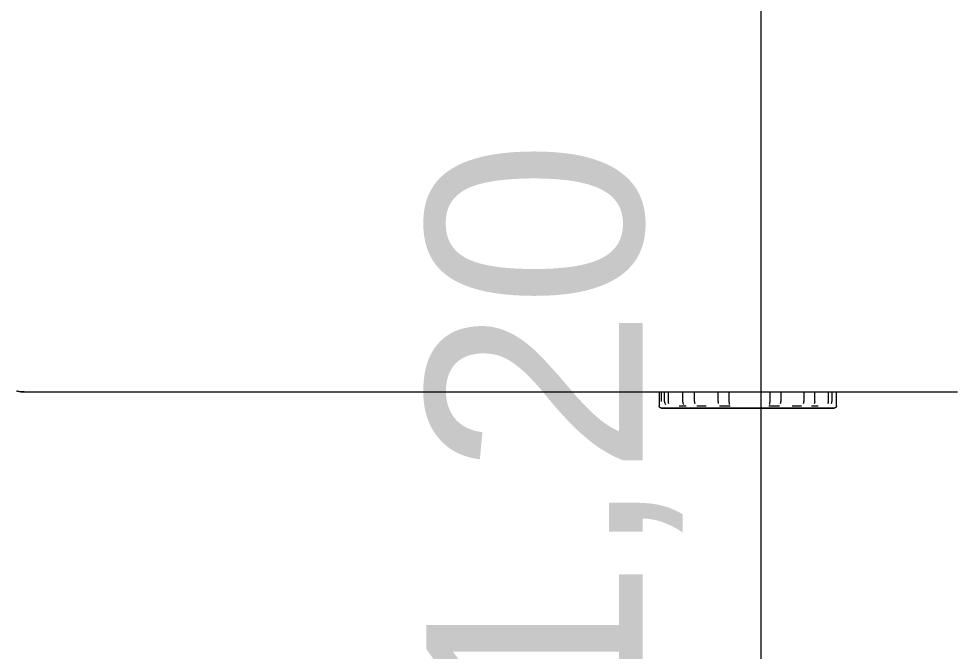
# Model space of a CAD drawing. Header units: millimetres. Extents: x -23755 to 62003, y -3000 to 6760.
# Drawn here: x 5308.4 to 5742.4, y 700 to 992.5 of the extents above; entities that cross this region are included whole.
import ezdxf

# ---------------------------------------------------------------- set-up
doc = ezdxf.new("R2010")
doc.units = ezdxf.units.MM
for name, color, linetype, lineweight in [('A-ANNO-DIMS', 211, 'Continuous', 9), ('A-ANNO-DIMS-50', 211, 'Continuous', 9), ('P-SANR-FIXT', 6, 'Continuous', 9)]:
    doc.layers.add(name, color=color, linetype=linetype, lineweight=lineweight)
doc.styles.add('@Arial Unicode MS', font='', dxfattribs={"height": 100})
doc.styles.get('@Arial Unicode MS').set_extended_font_data('@Arial Unicode MS')
doc.dimstyles.new('CRT_-__Metros_-_Linha_de_chamada_3_5_mm_1', dxfattribs={"dimscale": 304.8, "dimtxt": 100.584485, "dimasz": 0.328084, "dimexe": 0.164042, "dimexo": 0.0625, "dimgap": 0.082021, "dimtad": 1, "dimlfac": 0.001, "dimrnd": 0.01, "dimzin": 0, "dimdsep": 46, "dimtxsty": '@Arial Unicode MS', "dimblk1": 'OBLIQUE', "dimblk2": 'OBLIQUE', "dimsah": 1, "dimcen": 0.09, "dimdle": 0.164042, "dimazin": 0, "dimtfac": 1, "dimtdec": 4, "dimtix": 1, "dimtmove": 0, "dimatfit": 3, "dimfxl": 0.984252, "dimfxlon": 1, "dimtvp": 1, "dimtolj": 1, "dimtzin": 0, "dimarcsym": 2})

# ---------------------------------------------------------------- blocks, each defined once
blk = doc.blocks.new('Blks_Coz Franke_Cuba de Embutir Linea - Único-3966310-B')
at = {"layer": 'P-SANR-FIXT', "color": 55}
for p, q in [((-7773.62, 820), (-7355.62, 820)), ((-7493.13, 820.07), (-7493.13, 813.42)), ((-7492.15, 820), (-7492.15, 815.53)), ((-7490.73, 815.53), (-7490.73, 820)), ((-7489.04, 820), (-7489.04, 815.53)), ((-7482.29, 820), (-7482.29, 815.53)), ((-7476.86, 815.53), (-7476.86, 820)), ((-7465.86, 815.53), (-7465.86, 820)), ((-7460.87, 820), (-7460.87, 815.53)), ((-7441.81, 815.53), (-7441.81, 820)), ((-7436.84, 820), (-7436.84, 815.53)), ((-7426.11, 820), (-7426.11, 815.53)), ((-7421.01, 815.53), (-7421.01, 820)), ((-7414.76, 815.53), (-7414.76, 820)), ((-7413.16, 820), (-7413.16, 815.53)), ((-7411.11, 813.42), (-7411.11, 820.03)), ((-7483.83, 813.53), (-7480.69, 813.53)), ((-7475.71, 813.53), (-7471.44, 813.53)), ((-7465.28, 813.53), (-7460.28, 813.53)), ((-7442.43, 813.53), (-7437.46, 813.53)), ((-7431.51, 813.53), (-7427.29, 813.53)), ((-7422.63, 813.53), (-7419.57, 813.53))]:
    blk.add_line(p, q, dxfattribs=at)
at = {"layer": 'P-SANR-FIXT', "color": 55, "flags": 128}
for points in [[(-7788.62, 820), (-7788.86, 820), (-7789.1, 820.02), (-7789.34, 820.04), (-7789.58, 820.08), (-7789.81, 820.12), (-7790.05, 820.17), (-7790.28, 820.23), (-7790.51, 820.3), (-7790.73, 820.38)], [(-7788.62, 820), (-7788.61, 820), (-7788.57, 820), (-7788.51, 820), (-7788.43, 820), (-7788.32, 820), (-7788.19, 820), (-7788.04, 820), (-7787.86, 820), (-7787.66, 820), (-7787.44, 820), (-7787.19, 820), (-7786.92, 820), (-7786.64, 820), (-7786.33, 820), (-7786, 820), (-7785.65, 820), (-7785.28, 820), (-7784.9, 820), (-7784.49, 820), (-7784.07, 820), (-7783.63, 820), (-7783.18, 820), (-7782.71, 820), (-7782.22, 820), (-7781.72, 820), (-7781.21, 820), (-7780.69, 820), (-7780.16, 820), (-7779.61, 820), (-7779.06, 820), (-7778.49, 820), (-7777.92, 820), (-7777.34, 820), (-7776.76, 820), (-7776.17, 820), (-7775.58, 820), (-7774.98, 820), (-7774.38, 820), (-7773.78, 820), (-7773.62, 820)], [(-7787.12, 820), (-7787.37, 820), (-7787.6, 820), (-7787.81, 820), (-7787.99, 820), (-7788.15, 820), (-7788.29, 820), (-7788.4, 820), (-7788.49, 820), (-7788.56, 820), (-7788.6, 820), (-7788.62, 820)], [(-7355.62, 820), (-7355.02, 820)], [(-7492.15, 812.45), (-7492.19, 812.45), (-7492.23, 812.45), (-7492.27, 812.46), (-7492.31, 812.46), (-7492.35, 812.47), (-7492.39, 812.48), (-7492.42, 812.49), (-7492.46, 812.5), (-7492.5, 812.51), (-7492.53, 812.53), (-7492.57, 812.54), (-7492.6, 812.56), (-7492.64, 812.58), (-7492.67, 812.6), (-7492.7, 812.62), (-7492.74, 812.64), (-7492.77, 812.67), (-7492.8, 812.69), (-7492.83, 812.72), (-7492.85, 812.75), (-7492.88, 812.77), (-7492.9, 812.8), (-7492.93, 812.83), (-7492.95, 812.87), (-7492.97, 812.9), (-7492.99, 812.93), (-7493.01, 812.96), (-7493.03, 813), (-7493.05, 813.04), (-7493.06, 813.07), (-7493.08, 813.11), (-7493.09, 813.14), (-7493.1, 813.18), (-7493.11, 813.22), (-7493.11, 813.26), (-7493.12, 813.3), (-7493.12, 813.34), (-7493.13, 813.37), (-7493.13, 813.41), (-7493.13, 813.42)], [(-7452.12, 812.45), (-7453.72, 812.45), (-7455.32, 812.45), (-7456.91, 812.45), (-7458.5, 812.45), (-7460.07, 812.45), (-7461.64, 812.45), (-7463.18, 812.45), (-7464.71, 812.45), (-7466.22, 812.45), (-7467.71, 812.45), (-7469.17, 812.45), (-7470.61, 812.45), (-7472.01, 812.45), (-7473.39, 812.45), (-7474.73, 812.45), (-7476.03, 812.45), (-7477.29, 812.45), (-7478.52, 812.45), (-7479.7, 812.45), (-7480.84, 812.45), (-7481.93, 812.45), (-7482.98, 812.45), (-7483.97, 812.45), (-7484.92, 812.45), (-7485.81, 812.45), (-7486.65, 812.45), (-7487.43, 812.45), (-7488.15, 812.45), (-7488.82, 812.45), (-7489.43, 812.45), (-7489.98, 812.45), (-7490.47, 812.45), (-7490.9, 812.45), (-7491.27, 812.45), (-7491.57, 812.45), (-7491.81, 812.45), (-7491.99, 812.45), (-7492.1, 812.45), (-7492.15, 812.45), (-7492.15, 812.45)], [(-7492.15, 812.45), (-7492.12, 812.45), (-7492.03, 812.45), (-7491.87, 812.45), (-7491.64, 812.45), (-7491.36, 812.45), (-7491.01, 812.45), (-7490.6, 812.45), (-7490.12, 812.45), (-7489.59, 812.45), (-7488.99, 812.45), (-7488.34, 812.45), (-7487.63, 812.45), (-7486.86, 812.45), (-7486.04, 812.45), (-7485.16, 812.45), (-7484.23, 812.45), (-7483.25, 812.45), (-7482.22, 812.45), (-7481.14, 812.45), (-7480.01, 812.45), (-7478.84, 812.45), (-7477.63, 812.45), (-7476.37, 812.45), (-7475.08, 812.45), (-7473.75, 812.45), (-7472.39, 812.45), (-7470.99, 812.45), (-7469.56, 812.45), (-7468.11, 812.45), (-7466.63, 812.45), (-7465.12, 812.45), (-7463.6, 812.45), (-7462.06, 812.45), (-7460.5, 812.45), (-7458.92, 812.45), (-7457.34, 812.45), (-7455.75, 812.45), (-7454.15, 812.45), (-7452.55, 812.45), (-7452.12, 812.45)], [(-7452.12, 812.45), (-7450.52, 812.45), (-7448.92, 812.45), (-7447.33, 812.45), (-7445.74, 812.45), (-7444.17, 812.45), (-7442.6, 812.45), (-7441.06, 812.45), (-7439.53, 812.45), (-7438.02, 812.45), (-7436.53, 812.45), (-7435.07, 812.45), (-7433.63, 812.45), (-7432.23, 812.45), (-7430.85, 812.45), (-7429.51, 812.45), (-7428.21, 812.45), (-7426.95, 812.45), (-7425.72, 812.45), (-7424.54, 812.45), (-7423.4, 812.45), (-7422.31, 812.45), (-7421.26, 812.45), (-7420.27, 812.45), (-7419.32, 812.45), (-7418.43, 812.45), (-7417.59, 812.45), (-7416.81, 812.45), (-7416.09, 812.45), (-7415.42, 812.45), (-7414.81, 812.45), (-7414.26, 812.45), (-7413.77, 812.45), (-7413.34, 812.45), (-7412.97, 812.45), (-7412.67, 812.45), (-7412.43, 812.45), (-7412.25, 812.45), (-7412.14, 812.45), (-7412.09, 812.45), (-7412.09, 812.45)], [(-7412.09, 812.45), (-7412.12, 812.45), (-7412.21, 812.45), (-7412.37, 812.45), (-7412.6, 812.45), (-7412.88, 812.45), (-7413.23, 812.45), (-7413.64, 812.45), (-7414.12, 812.45), (-7414.65, 812.45), (-7415.25, 812.45), (-7415.9, 812.45), (-7416.61, 812.45), (-7417.38, 812.45), (-7418.2, 812.45), (-7419.08, 812.45), (-7420.01, 812.45), (-7420.99, 812.45), (-7422.02, 812.45), (-7423.1, 812.45), (-7424.23, 812.45), (-7425.4, 812.45), (-7426.61, 812.45), (-7427.87, 812.45), (-7429.16, 812.45), (-7430.49, 812.45), (-7431.85, 812.45), (-7433.25, 812.45), (-7434.68, 812.45), (-7436.13, 812.45), (-7437.61, 812.45), (-7439.12, 812.45), (-7440.64, 812.45), (-7442.18, 812.45), (-7443.74, 812.45), (-7445.32, 812.45), (-7446.9, 812.45), (-7448.49, 812.45), (-7450.09, 812.45), (-7451.69, 812.45), (-7452.12, 812.45)], [(-7411.11, 813.42), (-7411.11, 813.38), (-7411.12, 813.35), (-7411.12, 813.31), (-7411.12, 813.27), (-7411.13, 813.23), (-7411.14, 813.19), (-7411.15, 813.15), (-7411.16, 813.12), (-7411.17, 813.08), (-7411.19, 813.04), (-7411.2, 813.01), (-7411.22, 812.97), (-7411.24, 812.94), (-7411.26, 812.91), (-7411.28, 812.87), (-7411.3, 812.84), (-7411.33, 812.81), (-7411.35, 812.78), (-7411.38, 812.75), (-7411.41, 812.73), (-7411.44, 812.7), (-7411.47, 812.67), (-7411.5, 812.65), (-7411.53, 812.63), (-7411.56, 812.6), (-7411.59, 812.58), (-7411.63, 812.57), (-7411.66, 812.55), (-7411.7, 812.53), (-7411.73, 812.52), (-7411.77, 812.5), (-7411.81, 812.49), (-7411.84, 812.48), (-7411.88, 812.47), (-7411.92, 812.46), (-7411.96, 812.46), (-7412, 812.45), (-7412.04, 812.45), (-7412.08, 812.45), (-7412.09, 812.45)]]:
    blk.add_lwpolyline(points, dxfattribs=at)
at = {"layer": 'P-SANR-FIXT', "color": 55}
for centre, ratio, start_param, end_param in [((-7488.84, 815.53), 0.946056, 1.570796, 2.356194), ((-7487.14, 815.53), 0.946056, 1.570796, 2.094395), ((-7480.69, 815.53), 0.799036, 1.570796, 2.356194), ((-7475.71, 815.53), 0.573313, 1.570796, 2.094395), ((-7465.28, 815.53), 0.29112, 1.570796, 2.094395), ((-7460.28, 815.53), 0.29112, 1.570796, 2.356194), ((-7442.43, 815.53), 0.309956, 3.926991, 4.712389), ((-7437.46, 815.53), 0.309956, 4.18879, 4.712389), ((-7427.29, 815.53), 0.589382, 4.18879, 4.712389), ((-7422.63, 815.53), 0.810755, 4.18879, 4.712389), ((-7416.66, 815.53), 0.95227, 4.18879, 4.712389), ((-7415.07, 815.53), 0.95227, 4.18879, 4.712389)]:
    blk.add_ellipse(centre, major_axis=(0, 2), ratio=ratio, start_param=start_param, end_param=end_param, dxfattribs=at)
blk = doc.blocks.new('DIMBLOCK48-B')
at = {"layer": 'A-ANNO-DIMS-50', "lineweight": 18, "transparency": 16777216}
for p, q in [((5301.93, 3954.72), (5251.93, 4004.72)), ((5301.93, 3954.72), (5351.93, 3904.72)), ((5301.93, 180), (5251.93, 230)), ((5301.93, 180), (5351.93, 130))]:
    blk.add_line(p, q, dxfattribs=at)
at = {"layer": 'A-ANNO-DIMS-50', "transparency": 16777216}
for p, q in [((5301.93, 4004.72), (5301.93, 130)), ((5601.93, 3954.72), (5251.93, 3954.72)), ((5301.93, 3954.72), (5601.93, 3954.72)), ((5601.93, 180), (5251.93, 180)), ((5301.93, 180), (5601.93, 180))]:
    blk.add_line(p, q, dxfattribs=at)
at = {"layer": 'A-ANNO-DIMS-50', "color": 0, "transparency": 16777216, "insert": (5147.13, 1932.08), "char_height": 100, "width": 324.6748, "attachment_point": 1, "rotation": 90, "line_spacing_factor": 1.117605, "style": '@Arial Unicode MS'}
blk.add_mtext('3,77', dxfattribs=at)
blk = doc.blocks.new('_Oblique')
at = {"color": 0, "linetype": 'ByBlock', "lineweight": -2}
blk.add_line((-0.5, -0.5), (0.5, 0.5), dxfattribs=at)
blk = doc.blocks.new('DIMBLOCK58-B')
at = {"layer": 'A-ANNO-DIMS-50', "lineweight": 18, "transparency": 16777216}
for p, q in [((5651.93, 1400), (5601.93, 1450)), ((5651.93, 1400), (5701.93, 1350)), ((5651.93, 200), (5601.93, 250)), ((5651.93, 200), (5701.93, 150))]:
    blk.add_line(p, q, dxfattribs=at)
at = {"layer": 'A-ANNO-DIMS-50', "transparency": 16777216}
for p, q in [((5651.93, 1450), (5651.93, 150)), ((5951.93, 1400), (5601.93, 1400)), ((5651.93, 1400), (5951.93, 1400)), ((5951.93, 200), (5601.93, 200)), ((5651.93, 200), (5951.93, 200))]:
    blk.add_line(p, q, dxfattribs=at)
at = {"layer": 'A-ANNO-DIMS-50', "color": 0, "transparency": 16777216, "insert": (5497.13, 664.72), "char_height": 100, "width": 324.6748, "attachment_point": 1, "rotation": 90, "line_spacing_factor": 1.117605, "style": '@Arial Unicode MS'}
blk.add_mtext('1,20', dxfattribs=at)

msp = doc.modelspace()

# ---------------------------------------------------------------- block references
at = {"layer": 'P-SANR-FIXT', "color": 55}
msp.add_blockref('Blks_Coz Franke_Cuba de Embutir Linea - Único-3966310-B', (13097.992, 0), dxfattribs=at)

# ---------------------------------------------------------------- dimensions: what is measured, and where the dimension line sits
at = {"layer": 'A-ANNO-DIMS'}
for base, p1, p2, override, picture, middle in [((5301.934, 180), (5601.934, 3954.716), (5601.934, 180), {"dimpost": '<>', "dimfxl": 3774.716322}, 'DIMBLOCK48-B', (5225.843, 2067.358)), ((5651.934, 200), (5951.934, 1400), (5951.934, 200), {"dimpost": '<>', "dimfxl": 1200}, 'DIMBLOCK58-B', (5575.843, 800))]:
    dim = msp.add_linear_dim(base=base, p1=p1, p2=p2, angle=90, dimstyle='CRT_-__Metros_-_Linha_de_chamada_3_5_mm_1', override=override, dxfattribs=at)
    dim.commit()
    dim.dimension.update_dxf_attribs({"geometry": picture, "text_midpoint": middle})

doc.saveas('drawing.dxf')
